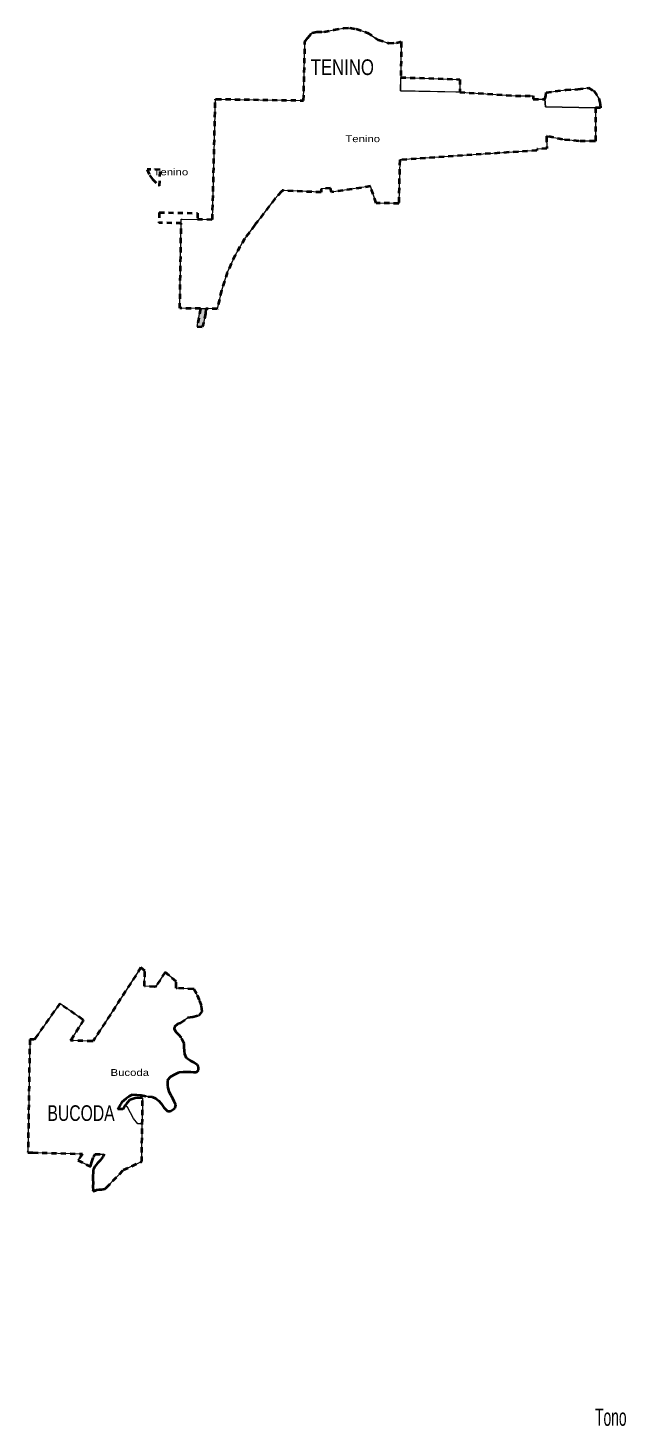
# Model space of a CAD drawing. Header units: feet. Extents: x -903180 to 1023491, y -707744 to 564635.
# Drawn here: x -471612 to -457741, y -260699 to -228245 of the extents above; entities that cross this region are included whole.
import ezdxf

# ---------------------------------------------------------------- set-up
doc = ezdxf.new("R2010")
doc.units = ezdxf.units.FT
doc.header["$LTSCALE"] = 80
doc.linetypes.add('SHORT_DASHED', pattern=[2.7, 1.5, -1.2])
doc.layers.add('13', color=7, linetype='SHORT_DASHED', lineweight=40)
doc.layers.add('58', color=7, linetype='Continuous', lineweight=13)
for name, color, linetype in [('14', 7, 'Continuous'), ('16', 7, 'Continuous'), ('36', 7, 'Continuous')]:
    doc.layers.add(name, color=color, linetype=linetype)

msp = doc.modelspace()

# ---------------------------------------------------------------- hatches: boundary and pattern name
at = {"layer": '58'}
msp.add_hatch(color=256, dxfattribs=at).paths.add_polyline_path([(-467613.94, -234759.9), (-467484.17, -234762.11), (-467494.5, -234869.72), (-467551.16, -235139.14), (-467569.51, -235181.3), (-467688.55, -235178.23)])

# ---------------------------------------------------------------- linework, layer by layer
at = {"layer": '13'}
for p, q in [((-468568.72, -232529.52), (-468574.73, -232769.46)), ((-468568.72, -232529.52), (-467681.82, -232542.97)), ((-467681.82, -232542.97), (-467682.54, -232685.49)), ((-467613.94, -234759.9), (-467688.55, -235178.23)), ((-467220.13, -234766.61), (-467484.17, -234762.11)), ((-467688.55, -235178.23), (-467569.51, -235181.3)), ((-468901.56, -250129.18), (-468994, -250058.1))]:
    msp.add_line(p, q, dxfattribs=at)
for points in [[(-467682.54, -232685.49), (-467333.42, -232687.93), (-467265.82, -229916.59), (-467265.31, -229895.61), (-467245.33, -229895.92), (-465217.62, -229927.19), (-465188.02, -228581.47), (-465187.58, -228561.51), (-465173.19, -228541.47), (-465123.61, -228472.43), (-465017.71, -228359.13), (-464914.86, -228332.27), (-464742.05, -228338.45), (-464518.29, -228286.96), (-464296.71, -228249.51), (-464149.91, -228245.32), (-464001.43, -228269.3), (-463737.13, -228357.07), (-463489.78, -228517.03), (-463247.49, -228596.48), (-463064.51, -228592.74), (-462972.58, -228566.97), (-462952.38, -228561.3), (-462952.68, -228581.36), (-462965.05, -229391.84), (-461593.93, -229438.8), (-461597.37, -229734.41), (-460297.04, -229818.89), (-459897.42, -229822.44), (-459893.47, -229897.48), (-459624.05, -229899.87)], [(-459624.05, -229899.87), (-459615.97, -229878.5), (-459604.28, -229817.65), (-459590.3, -229742.08)], [(-459590.3, -229742.08), (-459140.07, -229682.54), (-458856.72, -229666.72), (-458613.1, -229638.74), (-458487.85, -229705.04), (-458367.62, -229885.5), (-458341.86, -230014.4), (-458332.32, -230097.1), (-458452.32, -230097.43)], [(-458452.32, -230097.43), (-458451.12, -230850.79), (-458451.09, -230870.79), (-458471.31, -230870.89), (-458831.82, -230872.78), (-459212.59, -230834.89), (-459567.31, -230761.55), (-459587.27, -230757.42), (-459586.56, -230777.41), (-459577.17, -231044.19), (-459807.52, -231059.11), (-459806.81, -231087.15), (-462990.66, -231309.64), (-463012.5, -232317.72), (-463538.03, -232311.14), (-463667.1, -231921.26), (-464575.25, -232054.91), (-464592.74, -231966.12), (-464808.2, -231979.46), (-464813.88, -232060.41), (-465697.91, -232021.58), (-465717.68, -232020.71), (-465735.37, -232040.7), (-465885.91, -232210.86), (-466319.91, -232777.27), (-466333.13, -232794.53), (-466349.78, -232817.27), (-466585.88, -233139.88), (-466807.62, -233519.34), (-466988.49, -233919.91), (-467126.5, -234337.19), (-467220.13, -234766.61)], [(-467613.94, -234759.9), (-468088.03, -234751.83), (-468058.48, -232777.28), (-468574.73, -232769.46)], [(-467484.17, -234762.11), (-467494.5, -234869.72), (-467551.16, -235139.14), (-467569.51, -235181.3)], [(-468994, -250058.1), (-470089.15, -251745.64), (-470102.14, -251765.64), (-470122.27, -251765.11), (-470605.93, -251752.25), (-470625.82, -251751.72), (-470612.99, -251731.72), (-470334.6, -251297.86), (-470322.66, -251279.24), (-470344.64, -251263.92), (-470875.86, -250893.77), (-471438.82, -251688.17), (-471452.99, -251708.17), (-471469.48, -251728.17), (-471470.14, -251729.05), (-471569.96, -251726.87), (-471611.5, -254346.63), (-471498.89, -254351.09), (-470349.75, -254380.83), (-470453.31, -254528.28), (-470178.41, -254663.81), (-470157.13, -254674.3), (-470153.6, -254653.67), (-470142.12, -254586.53), (-470092.23, -254450.41), (-470056.49, -254385.52), (-469841.66, -254389.6), (-469877.09, -254447.07), (-469936.42, -254532.8), (-469999.48, -254594.35), (-470062.74, -254671.99), (-470097.87, -254751.98), (-470098.6, -254812.3), (-470103.59, -254892.68), (-470110.68, -254981.08), (-470103.42, -255045.52), (-470104.63, -255146.05), (-470099.5, -255220.52), (-470100.73, -255224.91), (-470105.76, -255242.95)], [(-470105.76, -255242.95), (-470086.31, -255238.72), (-470072.34, -255235.68), (-470045.59, -255228.82), (-470016.79, -255217.85), (-469963.98, -255208.25), (-469907.06, -255204.82), (-469866.6, -255201.39), (-469830.94, -255191.79), (-469806.93, -255175.33), (-469791.03, -255163.01), (-469397.24, -254753.23), (-468973.47, -254561.33), (-468951.6, -253079.39), (-469008.91, -253076.59), (-469129.13, -253086.38), (-469250.75, -253125.55), (-469315.05, -253201.08), (-469357.48, -253258.04), (-469368.75, -253276.35), (-469398.22, -253324.24), (-469410.49, -253344.18), (-469430.53, -253343.71), (-469524.37, -253341.5), (-469455.97, -253221.79), (-469442.19, -253201.79), (-469429.41, -253181.79), (-469425.55, -253175.75), (-469334.06, -253090.42), (-469267.1, -253038.98), (-469188.28, -253003.77), (-469083.83, -253011.11), (-468989.43, -253018.32), (-468832.97, -253046.43), (-468732.59, -253057.74), (-468646.6, -253095.01), (-468578.94, -253152.17), (-468525.42, -253215.18), (-468460.15, -253304.48), (-468372.73, -253390.03), (-468306.38, -253388.85), (-468233.46, -253343.51), (-468200.89, -253309.74), (-468183.96, -253239.56), (-468221.23, -253162.68), (-468254.58, -253093.89), (-468299.86, -253014.89), (-468337.06, -252931.98), (-468369.75, -252808.9), (-468372.05, -252666.09), (-468294.71, -252586.62), (-468201.52, -252527.46), (-468106.49, -252482.39), (-468009.94, -252477.57), (-467921.48, -252476.67), (-467837.06, -252477.72), (-467770.8, -252484.59), (-467704.47, -252485.42), (-467659.65, -252435.7), (-467652.84, -252371.44), (-467690.33, -252312.65), (-467768.14, -252263.41), (-467842.02, -252222.27), (-467937.78, -252160.74), (-467972.87, -252069.81), (-467979.96, -251991.29), (-467986.94, -251902.72), (-467987.91, -251816.23), (-468048.72, -251690.79), (-468116.16, -251615.54), (-468183.7, -251548.33), (-468217.07, -251481.55), (-468206.3, -251421.36), (-468127.13, -251358), (-468070.63, -251340.61), (-467904.31, -251218.01), (-467785.46, -251197.38), (-467644.35, -251164.96), (-467570.87, -251073.37), (-467589.35, -250938.4), (-467632.09, -250815.2), (-467702.54, -250655.45), (-467747.39, -250578.18), (-467758.9, -250558.36), (-467781.68, -250556.91), (-468155.19, -250533.25), (-468174.14, -250532.05), (-468174.14, -250511.98), (-468174.14, -250383.32), (-468429.5, -250165.83), (-468640.9, -250482.17), (-468653.92, -250501.64), (-468674.27, -250500.35), (-468908.47, -250485.51), (-468901.56, -250129.18)]]:
    msp.add_lwpolyline(points, dxfattribs=at)
msp.add_lwpolyline([(-468558.86, -231912.09), (-468548.32, -231535.02), (-468845.87, -231527.32), (-468789.44, -231660.79), (-468720.18, -231753.19)], close=True, dxfattribs=at)
at = {"layer": '58'}
for points in [[(-467220.13, -234766.61), (-468088.03, -234751.83), (-468057.37, -232702.87), (-468057.07, -232682.87), (-468037.15, -232683.01), (-467333.42, -232687.93), (-467265.82, -229916.59), (-467265.31, -229895.61), (-467245.33, -229895.92), (-465217.62, -229927.19), (-465188.02, -228581.47), (-465187.58, -228561.51), (-465173.19, -228541.47), (-465123.61, -228472.43), (-465017.71, -228359.13), (-464914.86, -228332.27), (-464742.05, -228338.45), (-464518.29, -228286.96), (-464296.71, -228249.51), (-464149.91, -228245.32), (-464001.43, -228269.3), (-463737.13, -228357.07), (-463489.78, -228517.03), (-463247.49, -228596.48), (-463064.51, -228592.74), (-462972.58, -228566.97), (-462952.38, -228561.3), (-462952.68, -228581.36), (-462969.77, -229701.69), (-461685.96, -229728.66), (-460297.04, -229818.89), (-459897.42, -229822.44), (-459893.47, -229897.48), (-459624.05, -229899.87), (-459611.14, -230078.58), (-458452.32, -230097.43), (-458451.12, -230850.79), (-458451.09, -230870.79), (-458471.31, -230870.89), (-458831.82, -230872.78), (-459212.59, -230834.89), (-459567.31, -230761.55), (-459587.27, -230757.42), (-459586.56, -230777.41), (-459577.17, -231044.19), (-459807.52, -231059.11), (-459806.81, -231087.15), (-462990.66, -231309.64), (-463012.5, -232317.72), (-463538.03, -232311.14), (-463667.1, -231921.26), (-464575.25, -232054.91), (-464592.74, -231966.12), (-464808.2, -231979.46), (-464813.88, -232060.41), (-465697.91, -232021.58), (-465717.68, -232020.71), (-465735.37, -232040.7), (-465885.91, -232210.86), (-466319.91, -232777.27), (-466333.13, -232794.53), (-466349.78, -232817.27), (-466585.88, -233139.88), (-466807.62, -233519.34), (-466988.49, -233919.91), (-467126.5, -234337.19)], [(-462969.77, -229701.69), (-462965.05, -229391.84), (-461593.93, -229438.8), (-461597.37, -229734.41)], [(-459611.14, -230078.58), (-459624.05, -229899.87), (-459610.47, -229839.27), (-459590.3, -229742.08), (-459140.07, -229682.54), (-458856.72, -229666.72), (-458613.1, -229638.74), (-458487.85, -229705.04), (-458367.62, -229885.5), (-458341.86, -230014.4), (-458332.32, -230097.1), (-458452.32, -230097.43)], [(-467613.94, -234759.9), (-467484.17, -234762.11), (-467494.5, -234869.72), (-467551.16, -235139.14), (-467569.51, -235181.3), (-467688.55, -235178.23)], [(-468959.99, -253681.9), (-469063.43, -253679.81), (-469161.38, -253559.88), (-469302.3, -253300.02), (-469339.7, -253271.57), (-469357.48, -253258.04), (-469319.93, -253208.08), (-469250.75, -253125.55), (-469129.13, -253086.38), (-469050.84, -253079.39), (-469008.91, -253076.59), (-468951.6, -253079.39)]]:
    msp.add_lwpolyline(points, close=True, dxfattribs=at)
for points in [[(-470105.76, -255242.95), (-470086.31, -255238.72), (-470072.34, -255235.68), (-470045.59, -255228.82), (-470016.79, -255217.85), (-469963.98, -255208.25), (-469907.06, -255204.82), (-469866.6, -255201.39), (-469830.94, -255191.79), (-469806.93, -255175.33), (-469791.03, -255163.01), (-469397.24, -254753.23), (-468973.47, -254561.33), (-468959.99, -253681.9), (-469063.43, -253679.81), (-469161.38, -253559.88), (-469302.3, -253300.02), (-469339.7, -253271.57), (-469357.48, -253258.04), (-469368.75, -253276.35), (-469398.22, -253324.24), (-469410.49, -253344.18), (-469430.53, -253343.71), (-469524.37, -253341.5), (-469455.97, -253221.79), (-469442.19, -253201.79), (-469429.41, -253181.79), (-469425.55, -253175.75), (-469334.06, -253090.42), (-469267.1, -253038.98), (-469188.28, -253003.77), (-469083.83, -253011.11), (-468989.43, -253018.32), (-468832.97, -253046.43), (-468732.59, -253057.74), (-468646.6, -253095.01), (-468578.94, -253152.17), (-468525.42, -253215.18), (-468460.15, -253304.48), (-468372.73, -253390.03), (-468306.38, -253388.85), (-468233.46, -253343.51), (-468200.89, -253309.74), (-468183.96, -253239.56), (-468221.23, -253162.68), (-468254.58, -253093.89), (-468299.86, -253014.89), (-468337.06, -252931.98), (-468369.75, -252808.9), (-468372.05, -252666.09), (-468294.71, -252586.62), (-468201.52, -252527.46), (-468106.49, -252482.39), (-468009.94, -252477.57), (-467921.48, -252476.67), (-467837.06, -252477.72), (-467770.8, -252484.59), (-467704.47, -252485.42), (-467659.65, -252435.7), (-467652.84, -252371.44), (-467690.33, -252312.65), (-467768.14, -252263.41), (-467842.02, -252222.27), (-467937.78, -252160.74), (-467972.87, -252069.81), (-467979.96, -251991.29), (-467986.94, -251902.72), (-467987.91, -251816.23), (-468048.72, -251690.79), (-468116.16, -251615.54), (-468183.7, -251548.33), (-468217.07, -251481.55), (-468206.3, -251421.36), (-468127.13, -251358), (-468070.63, -251340.61), (-467904.31, -251218.01), (-467785.46, -251197.38), (-467644.35, -251164.96), (-467570.87, -251073.37), (-467589.35, -250938.4), (-467632.09, -250815.2), (-467702.54, -250655.45), (-467747.39, -250578.18), (-467758.9, -250558.36), (-467781.68, -250556.91), (-468155.19, -250533.25), (-468174.14, -250532.05), (-468174.14, -250511.98), (-468174.14, -250383.32), (-468429.5, -250165.83), (-468640.9, -250482.17), (-468653.92, -250501.64), (-468674.27, -250500.35), (-468908.47, -250485.51), (-468901.56, -250129.18), (-468994, -250058.1), (-470089.15, -251745.64), (-470102.14, -251765.64), (-470122.27, -251765.11), (-470605.93, -251752.25), (-470625.82, -251751.72)], [(-470625.82, -251751.72), (-470612.99, -251731.72), (-470334.6, -251297.86), (-470322.66, -251279.24), (-470344.64, -251263.92), (-470875.86, -250893.77), (-471438.82, -251688.17), (-471452.99, -251708.17), (-471469.48, -251728.17), (-471470.14, -251729.05), (-471569.96, -251726.87), (-471611.5, -254346.63), (-471498.89, -254351.09), (-470349.75, -254380.83), (-470453.31, -254528.28), (-470178.41, -254663.81), (-470157.13, -254674.3), (-470153.6, -254653.67), (-470142.12, -254586.53), (-470092.23, -254450.41), (-470056.49, -254385.52), (-469841.66, -254389.6), (-469877.09, -254447.07), (-469936.42, -254532.8), (-469999.48, -254594.35), (-470062.74, -254671.99), (-470097.87, -254751.98), (-470098.6, -254812.3), (-470103.59, -254892.68), (-470110.68, -254981.08), (-470103.42, -255045.52), (-470104.63, -255146.05), (-470099.5, -255220.52), (-470100.73, -255224.91), (-470105.76, -255242.95)]]:
    msp.add_lwpolyline(points, dxfattribs=at)

# ---------------------------------------------------------------- texts
at = {"layer": '14'}
for s, width, p in [('TENINO', 0.8, (-465054.18, -229337.18)), ('BUCODA', 0.75, (-471159.23, -253615.84))]:
    msp.add_text(s, height=363, dxfattribs=dict(at, width=width)).set_placement(p)
at = {"layer": '16', "width": 0.6}
msp.add_text('Tono', height=400, dxfattribs=at).set_placement((-458458.96, -260692.84))
at = {"layer": '36', "width": 1.25}
for s, p in [('Tenino', (-464250.34, -230895.86)), ('Tenino', (-468700.13, -231666.63)), ('Bucoda', (-469696.81, -252570.86))]:
    msp.add_text(s, height=157.5, dxfattribs=at).set_placement(p)

doc.saveas('drawing.dxf')
